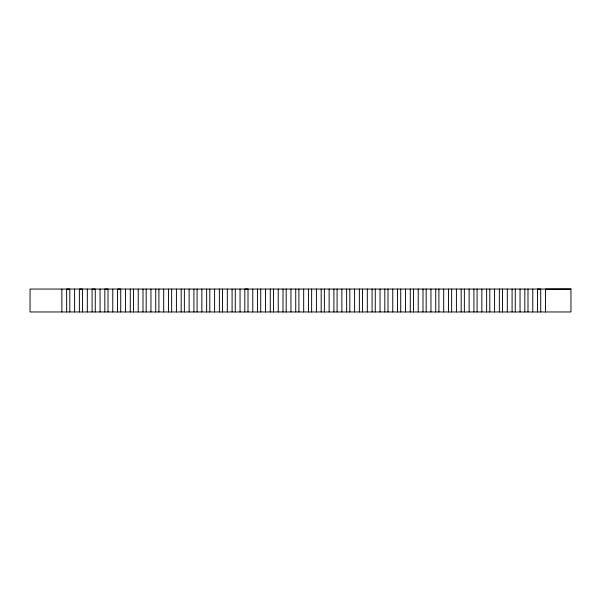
<?xml version="1.0" encoding="UTF-8"?>
<svg xmlns="http://www.w3.org/2000/svg" width="601" height="601" viewBox="0 0 601 601"><rect width="100%" height="100%" fill="white"/><g stroke="black" fill="none" stroke-linecap="round" stroke-linejoin="round"><path stroke-width="0.9" d="M570.95 289.058L30.05 289.051L30.05 311.964L570.95 311.964L570.95 289.058L545.498 289.096L545.498 311.964M540.72 311.964L540.72 289.096L537.542 289.036L537.542 311.964M532.771 289.036L532.771 311.964M527.994 289.036L527.994 311.964M524.816 289.036L524.816 311.964M520.038 289.036L520.045 311.964M515.267 289.036L515.267 311.964M512.09 289.036L512.09 311.964M507.312 289.036L507.312 311.964M502.541 289.036L502.541 311.964M499.356 289.036L499.363 311.964M494.585 289.036L494.585 311.964M489.815 289.036L489.815 311.964M486.63 289.036L486.63 311.964M481.859 289.036L481.859 311.964M477.089 289.036L477.089 311.964M473.904 289.036L473.904 311.964M469.133 289.036L469.133 311.964M464.363 289.036L464.363 311.964M461.177 289.036L461.177 311.964M456.407 289.036L456.407 311.964M451.636 289.036L451.636 311.964M448.451 289.036L448.451 311.964M443.681 289.036L443.681 311.964M438.903 289.036L438.91 311.964M435.725 289.036L435.725 311.964M430.955 289.036L430.955 311.964M426.177 289.036L426.177 311.964M422.999 289.036L422.999 311.964M418.228 289.036L418.228 311.964M413.45 289.036L413.45 311.964M410.273 289.036L410.273 311.964M405.495 289.036L405.502 311.964M400.724 289.036L400.724 311.964M397.546 289.036L397.546 311.964M392.769 289.036L392.769 311.964M387.998 289.036L387.998 311.964M384.813 289.036L384.82 311.964M380.042 289.036L380.042 311.964M375.272 289.036L375.272 311.964M372.087 289.036L372.087 311.964M367.316 289.036L367.316 311.964M362.546 289.036L362.546 311.964M359.36 289.036L359.36 311.964M354.59 289.036L354.59 311.964M349.82 289.036L349.82 311.964M346.634 289.036L346.634 311.964M341.864 289.036L341.864 311.964M337.093 289.036L337.093 311.964M333.908 289.036L333.908 311.964M329.138 289.036L329.138 311.964M324.36 289.036L324.367 311.964M321.182 289.036L321.182 311.964M316.411 289.036L316.411 311.964M311.634 289.036L311.634 311.964M308.456 289.036L308.456 311.964M303.678 289.036L303.685 311.964M298.907 289.036L298.907 311.964M295.73 289.036L295.73 311.964M290.952 289.036L290.952 311.964M286.181 289.036L286.181 311.964M283.003 289.036L283.003 311.964M278.225 289.036L278.225 311.964M273.455 289.036L273.455 311.964M270.27 289.036L270.277 311.964M265.499 289.036L265.499 311.964M260.729 289.036L260.729 311.964M257.544 289.036L257.544 311.964M252.773 289.036L252.773 311.964M248.003 311.964L248.003 289.036L244.817 289.073L244.817 311.964M240.047 289.073L240.047 311.964M235.276 289.073L235.276 311.964M232.091 289.073L232.091 311.964M227.321 289.073L227.321 311.964M222.543 289.073L222.55 311.964M219.365 289.073L219.365 311.964M214.595 289.073L214.595 311.964M209.817 289.073L209.817 311.964M206.639 289.073L206.639 311.964M201.868 289.073L201.868 311.964M197.09 289.073L197.09 311.964M193.913 289.073L193.913 311.964M189.135 289.073L189.142 311.964M184.364 289.073L184.364 311.964M181.186 289.073L181.186 311.964M176.409 289.073L176.409 311.964M171.638 289.073L171.638 311.964M168.46 289.073L168.46 311.964M163.682 289.073L163.682 311.964M158.912 289.073L158.912 311.964M155.727 289.066L155.727 311.964M150.956 289.066L150.956 311.964M146.186 289.066L146.186 311.964M143 289.066L143 311.964M138.23 289.066L138.23 311.964M133.46 289.066L133.46 311.964M130.274 289.066L130.274 311.964M125.504 289.066L125.504 311.964M120.733 311.964L120.733 289.066L117.548 289.066L117.548 311.964M112.778 289.066L112.778 311.964M108.007 311.964L108 289.066L104.822 289.066L104.822 311.964M100.051 289.066L100.051 311.964M95.274 311.964L95.274 289.066L92.096 289.066L92.096 311.964M87.325 289.066L87.325 311.964M82.547 311.964L82.547 289.066L79.37 289.066L79.37 311.964M74.592 289.066L74.599 311.964M69.821 311.964L69.821 289.066L66.643 289.051L66.643 311.964M61.865 289.051L61.865 311.964"/></g></svg>
